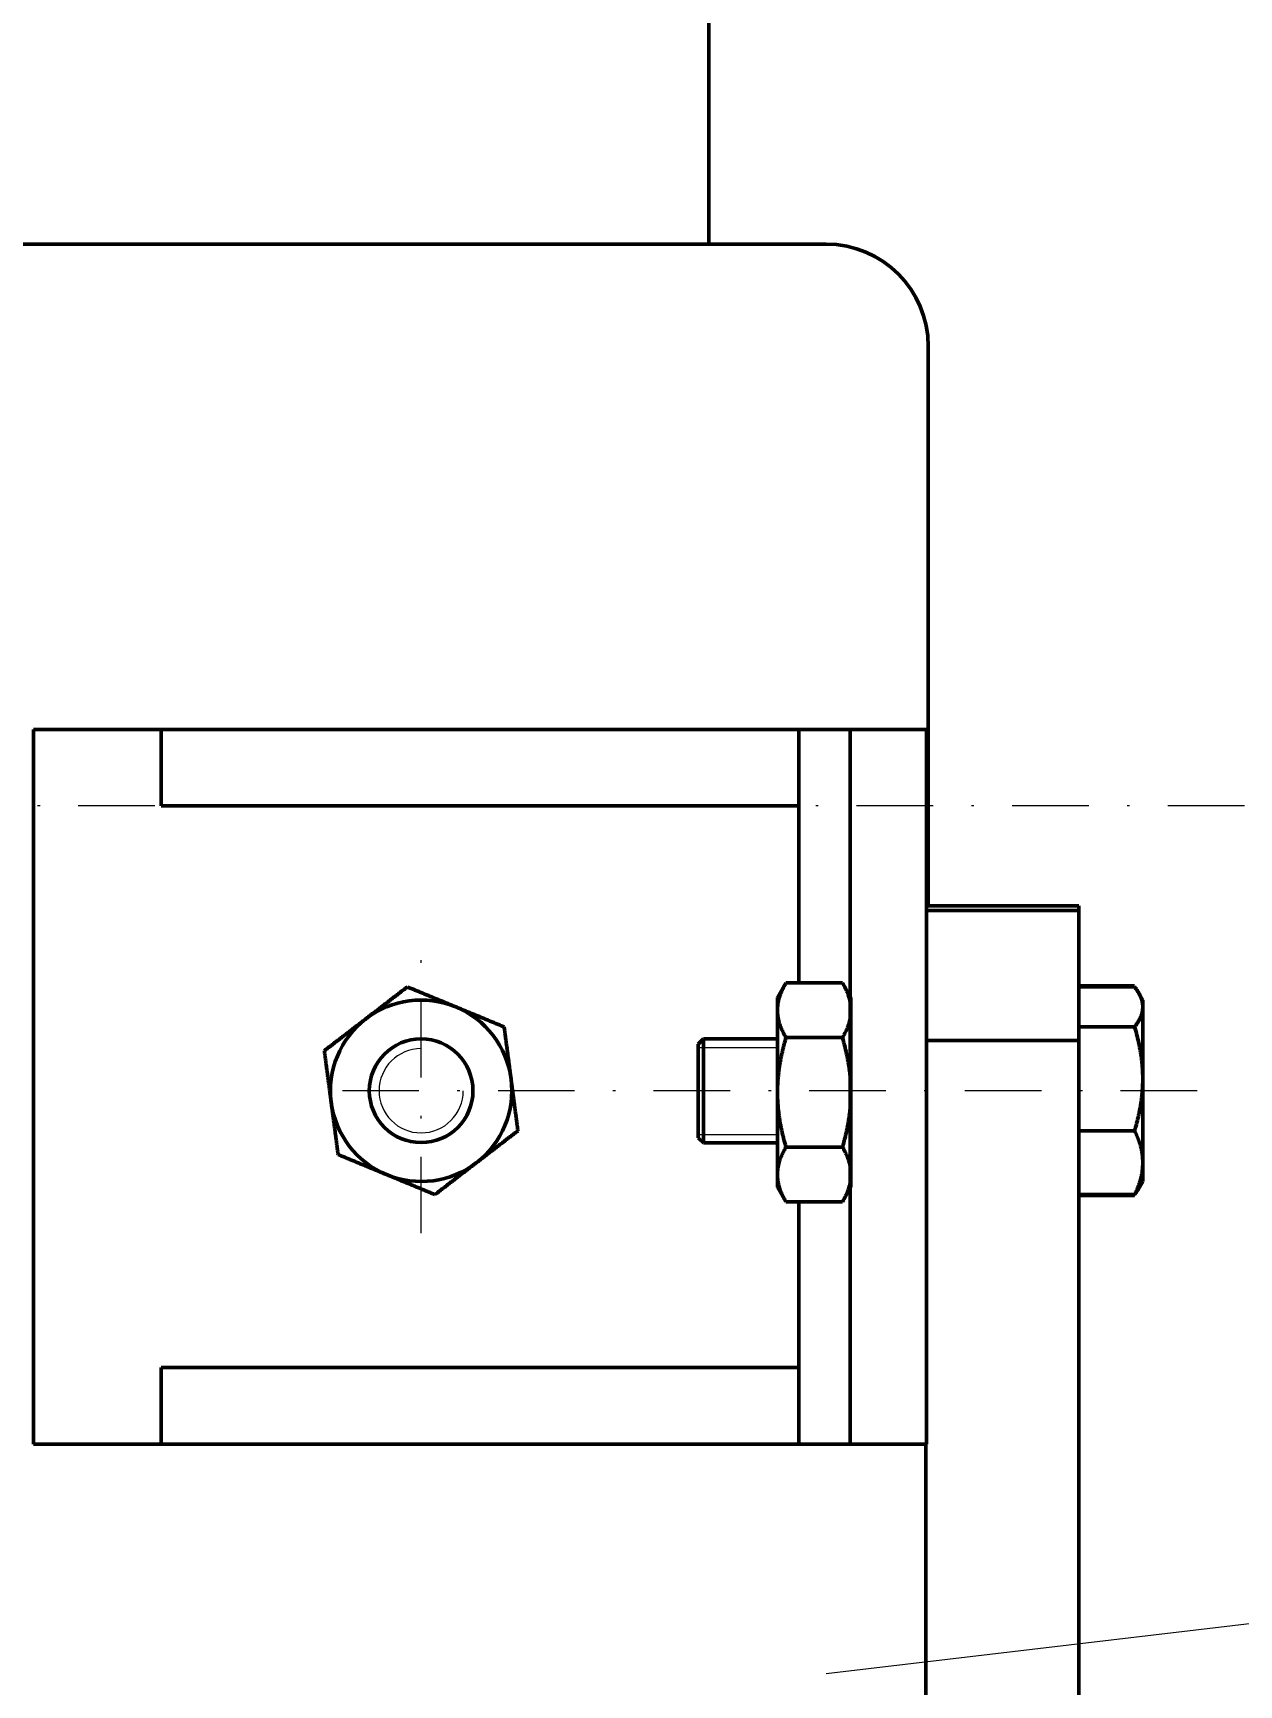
# Model space of a CAD drawing. Header units: inches. Extents: x -122986 to 27550, y -4965 to 6170.
# Drawn here: x 2426 to 2473.3, y 1087.4 to 1152.1 of the extents above; entities that cross this region are included whole.
import ezdxf

# ---------------------------------------------------------------- set-up
doc = ezdxf.new("R2010")
doc.units = ezdxf.units.IN
doc.header["$LTSCALE"] = 2
doc.header["$MEASUREMENT"] = 0
doc.linetypes.add('DASHDOT', pattern=[1, 0.5, -0.25, 0, -0.25])
for name, color, linetype, lineweight in [('1 mãnh', 7, 'Continuous', 5), ('1 Đường Tâm', 50, 'DASHDOT', 9), ('1 Đậm', 7, 'Continuous', 50)]:
    doc.layers.add(name, color=color, linetype=linetype, lineweight=lineweight)
doc.styles.add('tinh', font='arial.ttf')
doc.dimstyles.new('Tịnh', dxfattribs={"dimtxt": 0.3, "dimasz": 1.5, "dimexe": 1, "dimexo": 0.0625, "dimgap": 0.4, "dimtad": 1, "dimtoh": 1, "dimzin": 0, "dimdsep": 46, "dimtxsty": 'tinh', "dimcen": 0.09, "dimclrd": 256, "dimclre": 256, "dimclrt": 4, "dimadec": 0, "dimazin": 0, "dimtfac": 1, "dimtofl": 0, "dimtmove": 0, "dimatfit": 3, "dimfxl": 1, "dimtfillclr": 4, "dimtolj": 1, "dimtzin": 0, "dimlwd": -1, "dimlwe": -1, "dimarcsym": 0})

# ---------------------------------------------------------------- blocks, each defined once
blk = doc.blocks.new('*D297')
at = {"layer": '1 mãnh', "ltscale": 15, "transparency": 16777216}
for p, q in [((2302.908, 1101.747), (2302.908, 899.84)), ((2572.002, 959.747), (2572.002, 899.84)), ((2307.908, 900.84), (2567.002, 900.84))]:
    blk.add_line(p, q, dxfattribs=at)
for points in [[(2307.908, 901.673), (2307.908, 900.007), (2302.908, 900.84)], [(2567.002, 901.673), (2567.002, 900.007), (2572.002, 900.84)]]:
    blk.add_solid(points, dxfattribs=at)
at = {"layer": 'Defpoints', "color": 0, "ltscale": 15, "transparency": 16777216}
for p in [(2302.908, 1101.809), (2572.002, 959.809), (2572.002, 900.84)]:
    blk.add_point(p, dxfattribs=at)
at = {"layer": '1 mãnh', "color": 4, "ltscale": 15, "transparency": 16777216, "insert": (2438.511, 904.893), "char_height": 3, "attachment_point": 5, "style": 'tinh'}
blk.add_mtext('\\A1;{\\H1.6667x;270}', dxfattribs=at)

msp = doc.modelspace()

# ---------------------------------------------------------------- linework, layer by layer
at = {"layer": '1 mãnh', "lineweight": 13}
for p, q in [((2452.089, 1112.342), (2455.195, 1112.342)), ((2452.089, 1108.926), (2455.195, 1108.926))]:
    msp.add_line(p, q, dxfattribs=at)
at = {"layer": '1 mãnh', "ltscale": 15}
msp.add_line((2457.103, 1087.809), (2599.527, 1104.691), dxfattribs=at)
at = {"layer": '1 mãnh', "lineweight": 13}
msp.add_arc((2441.23, 1110.641), 1.65, 90, 0, dxfattribs=at)
at = {"layer": '1 Đường Tâm', "lineweight": 9, "ltscale": 3}
for p, q in [((2571.095, 1121.809), (2296.908, 1121.809)), ((2441.23, 1105.057), (2441.23, 1116.226)), ((2471.642, 1110.642), (2437.701, 1110.642))]:
    msp.add_line(p, q, dxfattribs=at)
at = {"layer": '1 Đậm', "lineweight": 50}
for p, q in [((2452.502, 1143.809), (2452.502, 1187.809)), ((2395.103, 1143.809), (2457.103, 1143.809)), ((2461.103, 1139.809), (2461.103, 1117.889)), ((2426.037, 1096.798), (2426.037, 1124.798)), ((2426.037, 1124.798), (2428.037, 1124.798)), ((2428.037, 1124.798), (2431.037, 1124.798)), ((2456.037, 1124.798), (2431.037, 1124.798)), ((2431.037, 1124.798), (2431.037, 1121.798)), ((2456.037, 1124.798), (2458.037, 1124.798)), ((2456.037, 1114.865), (2456.037, 1124.798)), ((2458.037, 1124.798), (2458.037, 1096.798)), ((2461.037, 1124.798), (2458.037, 1124.798)), ((2461.037, 1096.798), (2461.037, 1124.798)), ((2456.037, 1121.798), (2431.037, 1121.798)), ((2467.002, 1117.889), (2461.037, 1117.889)), ((2467.002, 1117.888), (2461.037, 1117.888)), ((2467.002, 1117.704), (2461.037, 1117.704)), ((2467.002, 1117.888), (2467.002, 1117.704)), ((2467.002, 1117.704), (2467.002, 1112.613)), ((2455.527, 1114.865), (2455.195, 1114.291)), ((2455.527, 1114.865), (2457.742, 1114.865)), ((2457.742, 1114.865), (2458.073, 1114.291)), ((2467.073, 1114.746), (2467.073, 1114.71)), ((2469.192, 1114.746), (2467.073, 1114.746)), ((2469.192, 1114.71), (2467.073, 1114.71)), ((2469.342, 1114.487), (2469.51, 1114.196)), ((2455.195, 1114.291), (2455.195, 1113.793)), ((2455.195, 1113.793), (2455.195, 1110.577)), ((2458.073, 1114.291), (2458.073, 1113.793)), ((2458.073, 1113.793), (2458.073, 1110.577)), ((2469.51, 1113.927), (2469.51, 1114.196)), ((2469.51, 1113.927), (2469.51, 1111.109)), ((2469.192, 1113.143), (2467.073, 1113.143)), ((2452.089, 1112.467), (2452.292, 1112.67)), ((2452.089, 1112.467), (2452.089, 1108.801)), ((2452.292, 1108.598), (2452.292, 1112.67)), ((2452.292, 1112.67), (2455.195, 1112.67)), ((2455.527, 1112.721), (2457.742, 1112.721)), ((2467.002, 1112.613), (2461.037, 1112.613)), ((2467.002, 1112.613), (2467.002, 1059.024)), ((2455.195, 1110.577), (2455.195, 1107.361)), ((2458.073, 1110.577), (2458.073, 1107.361)), ((2469.51, 1111.109), (2469.51, 1107.825)), ((2452.292, 1108.598), (2452.089, 1108.801)), ((2455.195, 1108.598), (2452.292, 1108.598)), ((2469.192, 1109.075), (2467.073, 1109.075)), ((2455.527, 1108.433), (2457.742, 1108.433)), ((2455.195, 1106.863), (2455.195, 1107.361)), ((2458.073, 1106.863), (2458.073, 1107.361)), ((2469.51, 1107.825), (2469.51, 1107.088)), ((2455.195, 1106.863), (2455.527, 1106.288)), ((2458.073, 1106.863), (2457.742, 1106.288)), ((2469.51, 1107.088), (2469.342, 1106.797)), ((2455.527, 1106.288), (2457.742, 1106.288)), ((2456.037, 1096.798), (2456.037, 1106.288)), ((2467.073, 1106.574), (2467.073, 1106.538)), ((2469.192, 1106.574), (2467.073, 1106.574)), ((2469.192, 1106.538), (2467.073, 1106.538)), ((2431.037, 1096.798), (2431.037, 1099.798)), ((2431.037, 1099.798), (2456.037, 1099.798)), ((2428.037, 1096.798), (2426.037, 1096.798)), ((2431.037, 1096.798), (2428.037, 1096.798)), ((2431.037, 1096.798), (2456.037, 1096.798)), ((2458.037, 1096.798), (2456.037, 1096.798)), ((2458.037, 1096.798), (2461.037, 1096.798)), ((2461.002, 1096.798), (2461.002, 1059.024))]:
    msp.add_line(p, q, dxfattribs=at)
for points in [[(2440.69, 1114.709), (2440.658, 1114.685), (2440.626, 1114.66), (2440.594, 1114.636), (2440.562, 1114.611), (2440.53, 1114.586), (2440.498, 1114.562), (2440.466, 1114.537), (2440.434, 1114.513), (2440.402, 1114.488), (2440.37, 1114.463), (2440.338, 1114.438), (2440.306, 1114.414), (2440.273, 1114.389), (2440.241, 1114.364), (2440.209, 1114.339), (2440.177, 1114.315), (2440.144, 1114.29), (2440.112, 1114.265), (2440.08, 1114.24), (2440.047, 1114.215), (2440.015, 1114.19), (2439.983, 1114.165), (2439.95, 1114.14), (2439.918, 1114.115), (2439.885, 1114.091), (2439.853, 1114.066), (2439.82, 1114.041), (2439.788, 1114.015), (2439.755, 1113.99), (2439.722, 1113.965), (2439.69, 1113.94), (2439.657, 1113.915), (2439.624, 1113.89), (2439.592, 1113.865), (2439.559, 1113.84), (2439.526, 1113.814), (2439.493, 1113.789), (2439.46, 1113.764), (2439.427, 1113.739), (2439.395, 1113.713), (2439.362, 1113.688), (2439.329, 1113.663), (2439.296, 1113.637), (2439.263, 1113.612), (2439.229, 1113.586), (2439.196, 1113.561), (2439.163, 1113.535), (2439.13, 1113.51), (2439.097, 1113.484), (2439.064, 1113.459)], [(2442.587, 1113.926), (2442.548, 1113.942), (2442.51, 1113.958), (2442.471, 1113.974), (2442.433, 1113.989), (2442.395, 1114.005), (2442.356, 1114.021), (2442.318, 1114.037), (2442.28, 1114.053), (2442.241, 1114.069), (2442.203, 1114.084), (2442.165, 1114.1), (2442.127, 1114.116), (2442.088, 1114.132), (2442.05, 1114.148), (2442.012, 1114.163), (2441.974, 1114.179), (2441.936, 1114.195), (2441.898, 1114.211), (2441.859, 1114.226), (2441.821, 1114.242), (2441.783, 1114.258), (2441.745, 1114.274), (2441.707, 1114.289), (2441.669, 1114.305), (2441.631, 1114.321), (2441.593, 1114.336), (2441.555, 1114.352), (2441.517, 1114.368), (2441.479, 1114.383), (2441.441, 1114.399), (2441.404, 1114.415), (2441.366, 1114.43), (2441.328, 1114.446), (2441.29, 1114.462), (2441.252, 1114.477), (2441.214, 1114.493), (2441.176, 1114.509), (2441.139, 1114.524), (2441.101, 1114.54), (2441.063, 1114.555), (2441.026, 1114.571), (2440.988, 1114.586), (2440.951, 1114.602), (2440.913, 1114.617), (2440.876, 1114.633), (2440.839, 1114.648), (2440.802, 1114.663), (2440.764, 1114.679), (2440.727, 1114.694), (2440.69, 1114.709)], [(2455.195, 1113.793), (2455.195, 1113.815), (2455.196, 1113.837), (2455.196, 1113.859), (2455.197, 1113.881), (2455.199, 1113.902), (2455.2, 1113.924), (2455.202, 1113.946), (2455.204, 1113.968), (2455.207, 1113.99), (2455.21, 1114.011), (2455.213, 1114.033), (2455.216, 1114.055), (2455.22, 1114.077), (2455.224, 1114.098), (2455.228, 1114.12), (2455.232, 1114.142), (2455.237, 1114.163), (2455.242, 1114.185), (2455.247, 1114.206), (2455.253, 1114.228), (2455.259, 1114.249), (2455.265, 1114.271), (2455.271, 1114.292), (2455.278, 1114.314), (2455.284, 1114.335), (2455.292, 1114.357), (2455.299, 1114.378), (2455.306, 1114.399), (2455.314, 1114.421), (2455.322, 1114.442), (2455.33, 1114.463), (2455.339, 1114.485), (2455.348, 1114.506), (2455.356, 1114.527), (2455.366, 1114.548), (2455.375, 1114.57), (2455.384, 1114.591), (2455.394, 1114.612), (2455.404, 1114.633), (2455.414, 1114.654), (2455.425, 1114.676), (2455.435, 1114.697), (2455.446, 1114.718), (2455.457, 1114.739), (2455.468, 1114.76), (2455.48, 1114.781), (2455.491, 1114.802), (2455.503, 1114.823), (2455.515, 1114.844), (2455.527, 1114.865)], [(2458.073, 1113.793), (2458.073, 1113.815), (2458.073, 1113.837), (2458.072, 1113.859), (2458.071, 1113.881), (2458.069, 1113.902), (2458.068, 1113.924), (2458.066, 1113.946), (2458.064, 1113.968), (2458.061, 1113.99), (2458.058, 1114.011), (2458.055, 1114.033), (2458.052, 1114.055), (2458.048, 1114.077), (2458.044, 1114.098), (2458.04, 1114.12), (2458.036, 1114.142), (2458.031, 1114.163), (2458.026, 1114.185), (2458.021, 1114.206), (2458.015, 1114.228), (2458.009, 1114.249), (2458.003, 1114.271), (2457.997, 1114.292), (2457.99, 1114.314), (2457.984, 1114.335), (2457.977, 1114.357), (2457.969, 1114.378), (2457.962, 1114.399), (2457.954, 1114.421), (2457.946, 1114.442), (2457.938, 1114.463), (2457.929, 1114.485), (2457.921, 1114.506), (2457.912, 1114.527), (2457.903, 1114.548), (2457.893, 1114.57), (2457.884, 1114.591), (2457.874, 1114.612), (2457.864, 1114.633), (2457.854, 1114.654), (2457.843, 1114.676), (2457.833, 1114.697), (2457.822, 1114.718), (2457.811, 1114.739), (2457.8, 1114.76), (2457.789, 1114.781), (2457.777, 1114.802), (2457.765, 1114.823), (2457.754, 1114.844), (2457.742, 1114.865)], [(2469.51, 1113.927), (2469.51, 1113.943), (2469.509, 1113.958), (2469.508, 1113.974), (2469.508, 1113.99), (2469.506, 1114.006), (2469.505, 1114.022), (2469.503, 1114.038), (2469.501, 1114.053), (2469.498, 1114.069), (2469.496, 1114.085), (2469.493, 1114.101), (2469.49, 1114.117), (2469.486, 1114.132), (2469.483, 1114.148), (2469.479, 1114.164), (2469.474, 1114.18), (2469.47, 1114.196), (2469.465, 1114.211), (2469.46, 1114.227), (2469.455, 1114.243), (2469.449, 1114.259), (2469.444, 1114.274), (2469.437, 1114.29), (2469.431, 1114.306), (2469.425, 1114.321), (2469.418, 1114.337), (2469.411, 1114.353), (2469.404, 1114.368), (2469.396, 1114.384), (2469.389, 1114.4), (2469.381, 1114.415), (2469.373, 1114.431), (2469.364, 1114.447), (2469.356, 1114.462), (2469.347, 1114.478), (2469.338, 1114.494), (2469.329, 1114.509), (2469.319, 1114.525), (2469.31, 1114.54), (2469.3, 1114.556), (2469.29, 1114.572), (2469.28, 1114.587), (2469.269, 1114.602), (2469.259, 1114.618), (2469.248, 1114.633), (2469.237, 1114.649), (2469.226, 1114.664), (2469.215, 1114.679), (2469.204, 1114.695), (2469.192, 1114.71)], [(2442.587, 1113.926), (2442.625, 1113.91), (2442.664, 1113.894), (2442.702, 1113.878), (2442.741, 1113.862), (2442.779, 1113.846), (2442.818, 1113.83), (2442.856, 1113.814), (2442.895, 1113.798), (2442.934, 1113.782), (2442.972, 1113.767), (2443.011, 1113.751), (2443.05, 1113.735), (2443.088, 1113.719), (2443.127, 1113.703), (2443.166, 1113.687), (2443.204, 1113.671), (2443.243, 1113.655), (2443.281, 1113.639), (2443.32, 1113.623), (2443.358, 1113.607), (2443.396, 1113.591), (2443.435, 1113.576), (2443.473, 1113.56), (2443.511, 1113.544), (2443.549, 1113.528), (2443.587, 1113.513), (2443.625, 1113.497), (2443.663, 1113.481), (2443.701, 1113.466), (2443.738, 1113.45), (2443.776, 1113.434), (2443.814, 1113.419), (2443.851, 1113.403), (2443.889, 1113.388), (2443.926, 1113.372), (2443.964, 1113.357), (2444.001, 1113.341), (2444.038, 1113.326), (2444.076, 1113.311), (2444.113, 1113.295), (2444.15, 1113.28), (2444.187, 1113.265), (2444.224, 1113.249), (2444.261, 1113.234), (2444.298, 1113.219), (2444.335, 1113.203), (2444.372, 1113.188), (2444.409, 1113.173), (2444.446, 1113.158), (2444.483, 1113.142)], [(2455.527, 1112.721), (2455.515, 1112.742), (2455.503, 1112.763), (2455.491, 1112.784), (2455.479, 1112.805), (2455.468, 1112.826), (2455.457, 1112.847), (2455.446, 1112.869), (2455.435, 1112.89), (2455.425, 1112.911), (2455.414, 1112.932), (2455.404, 1112.953), (2455.394, 1112.974), (2455.384, 1112.996), (2455.375, 1113.017), (2455.365, 1113.038), (2455.356, 1113.059), (2455.347, 1113.081), (2455.339, 1113.102), (2455.33, 1113.123), (2455.322, 1113.145), (2455.314, 1113.166), (2455.306, 1113.187), (2455.299, 1113.209), (2455.291, 1113.23), (2455.284, 1113.251), (2455.277, 1113.273), (2455.271, 1113.294), (2455.265, 1113.316), (2455.259, 1113.337), (2455.253, 1113.359), (2455.247, 1113.38), (2455.242, 1113.402), (2455.237, 1113.423), (2455.232, 1113.445), (2455.228, 1113.467), (2455.224, 1113.488), (2455.22, 1113.51), (2455.216, 1113.532), (2455.213, 1113.553), (2455.21, 1113.575), (2455.207, 1113.597), (2455.204, 1113.618), (2455.202, 1113.64), (2455.2, 1113.662), (2455.199, 1113.684), (2455.197, 1113.705), (2455.196, 1113.727), (2455.196, 1113.749), (2455.195, 1113.771), (2455.195, 1113.793)], [(2457.742, 1112.721), (2457.754, 1112.742), (2457.765, 1112.763), (2457.777, 1112.784), (2457.789, 1112.805), (2457.8, 1112.826), (2457.811, 1112.847), (2457.822, 1112.869), (2457.833, 1112.89), (2457.844, 1112.911), (2457.854, 1112.932), (2457.864, 1112.953), (2457.874, 1112.974), (2457.884, 1112.996), (2457.893, 1113.017), (2457.903, 1113.038), (2457.912, 1113.059), (2457.921, 1113.081), (2457.93, 1113.102), (2457.938, 1113.123), (2457.946, 1113.145), (2457.954, 1113.166), (2457.962, 1113.187), (2457.97, 1113.209), (2457.977, 1113.23), (2457.984, 1113.251), (2457.991, 1113.273), (2457.997, 1113.294), (2458.004, 1113.316), (2458.01, 1113.337), (2458.015, 1113.359), (2458.021, 1113.38), (2458.026, 1113.402), (2458.031, 1113.423), (2458.036, 1113.445), (2458.04, 1113.467), (2458.045, 1113.488), (2458.048, 1113.51), (2458.052, 1113.532), (2458.055, 1113.553), (2458.058, 1113.575), (2458.061, 1113.597), (2458.064, 1113.618), (2458.066, 1113.64), (2458.068, 1113.662), (2458.069, 1113.684), (2458.071, 1113.705), (2458.072, 1113.727), (2458.073, 1113.749), (2458.073, 1113.771), (2458.073, 1113.793)], [(2469.51, 1113.927), (2469.51, 1113.911), (2469.509, 1113.895), (2469.508, 1113.879), (2469.507, 1113.863), (2469.506, 1113.847), (2469.505, 1113.831), (2469.503, 1113.815), (2469.501, 1113.799), (2469.498, 1113.783), (2469.496, 1113.767), (2469.493, 1113.751), (2469.489, 1113.735), (2469.486, 1113.719), (2469.482, 1113.703), (2469.478, 1113.687), (2469.474, 1113.671), (2469.469, 1113.655), (2469.464, 1113.64), (2469.459, 1113.624), (2469.454, 1113.608), (2469.448, 1113.592), (2469.442, 1113.576), (2469.436, 1113.56), (2469.43, 1113.545), (2469.424, 1113.529), (2469.417, 1113.513), (2469.41, 1113.498), (2469.402, 1113.482), (2469.395, 1113.466), (2469.387, 1113.451), (2469.379, 1113.435), (2469.371, 1113.42), (2469.363, 1113.404), (2469.354, 1113.389), (2469.346, 1113.373), (2469.337, 1113.358), (2469.328, 1113.342), (2469.318, 1113.327), (2469.309, 1113.311), (2469.299, 1113.296), (2469.289, 1113.281), (2469.279, 1113.265), (2469.269, 1113.25), (2469.258, 1113.235), (2469.248, 1113.219), (2469.237, 1113.204), (2469.226, 1113.189), (2469.215, 1113.174), (2469.204, 1113.158), (2469.192, 1113.143)], [(2439.064, 1113.459), (2439.03, 1113.433), (2438.997, 1113.408), (2438.964, 1113.382), (2438.931, 1113.357), (2438.898, 1113.331), (2438.864, 1113.306), (2438.831, 1113.28), (2438.798, 1113.255), (2438.765, 1113.229), (2438.732, 1113.204), (2438.699, 1113.179), (2438.666, 1113.153), (2438.633, 1113.128), (2438.6, 1113.103), (2438.568, 1113.077), (2438.535, 1113.052), (2438.502, 1113.027), (2438.469, 1113.002), (2438.436, 1112.977), (2438.404, 1112.952), (2438.371, 1112.927), (2438.339, 1112.901), (2438.306, 1112.876), (2438.273, 1112.851), (2438.322, 1112.889), (2438.208, 1112.801), (2438.176, 1112.776), (2438.144, 1112.752), (2438.111, 1112.727), (2438.079, 1112.702), (2438.046, 1112.677), (2438.014, 1112.652), (2437.982, 1112.627), (2437.95, 1112.602), (2437.917, 1112.578), (2437.885, 1112.553), (2437.853, 1112.528), (2437.821, 1112.503), (2437.789, 1112.479), (2437.757, 1112.454), (2437.724, 1112.429), (2437.692, 1112.405), (2437.66, 1112.38), (2437.628, 1112.356), (2437.596, 1112.331), (2437.565, 1112.306), (2437.533, 1112.282), (2437.501, 1112.257), (2437.469, 1112.233), (2437.437, 1112.208)], [(2444.753, 1111.108), (2444.747, 1111.15), (2444.742, 1111.191), (2444.736, 1111.233), (2444.731, 1111.274), (2444.725, 1111.316), (2444.72, 1111.357), (2444.714, 1111.399), (2444.709, 1111.44), (2444.703, 1111.482), (2444.698, 1111.523), (2444.692, 1111.564), (2444.687, 1111.605), (2444.681, 1111.646), (2444.676, 1111.688), (2444.67, 1111.729), (2444.665, 1111.77), (2444.66, 1111.811), (2444.654, 1111.852), (2444.649, 1111.893), (2444.643, 1111.933), (2444.638, 1111.974), (2444.632, 1112.015), (2444.627, 1112.056), (2444.622, 1112.096), (2444.616, 1112.137), (2444.611, 1112.178), (2444.605, 1112.218), (2444.6, 1112.259), (2444.595, 1112.299), (2444.589, 1112.34), (2444.584, 1112.38), (2444.579, 1112.421), (2444.573, 1112.461), (2444.568, 1112.501), (2444.563, 1112.542), (2444.557, 1112.582), (2444.552, 1112.622), (2444.547, 1112.662), (2444.541, 1112.703), (2444.536, 1112.743), (2444.531, 1112.783), (2444.525, 1112.823), (2444.52, 1112.863), (2444.515, 1112.903), (2444.509, 1112.943), (2444.504, 1112.983), (2444.499, 1113.023), (2444.494, 1113.063), (2444.488, 1113.103), (2444.483, 1113.142)], [(2469.51, 1111.109), (2469.51, 1111.151), (2469.509, 1111.192), (2469.508, 1111.234), (2469.507, 1111.275), (2469.506, 1111.317), (2469.505, 1111.358), (2469.503, 1111.4), (2469.501, 1111.441), (2469.498, 1111.482), (2469.496, 1111.524), (2469.493, 1111.565), (2469.489, 1111.606), (2469.486, 1111.647), (2469.482, 1111.688), (2469.478, 1111.729), (2469.474, 1111.77), (2469.469, 1111.811), (2469.465, 1111.852), (2469.46, 1111.893), (2469.454, 1111.934), (2469.449, 1111.975), (2469.443, 1112.016), (2469.437, 1112.056), (2469.431, 1112.097), (2469.424, 1112.138), (2469.417, 1112.178), (2469.41, 1112.219), (2469.403, 1112.26), (2469.396, 1112.3), (2469.388, 1112.341), (2469.38, 1112.381), (2469.372, 1112.421), (2469.364, 1112.462), (2469.355, 1112.502), (2469.346, 1112.542), (2469.338, 1112.583), (2469.328, 1112.623), (2469.319, 1112.663), (2469.309, 1112.703), (2469.3, 1112.743), (2469.29, 1112.784), (2469.28, 1112.824), (2469.269, 1112.864), (2469.259, 1112.904), (2469.248, 1112.944), (2469.237, 1112.984), (2469.226, 1113.024), (2469.215, 1113.063), (2469.204, 1113.103), (2469.192, 1113.143)], [(2455.195, 1110.577), (2455.195, 1110.62), (2455.196, 1110.664), (2455.196, 1110.707), (2455.197, 1110.751), (2455.199, 1110.795), (2455.2, 1110.838), (2455.202, 1110.882), (2455.204, 1110.926), (2455.207, 1110.969), (2455.21, 1111.013), (2455.213, 1111.057), (2455.216, 1111.1), (2455.22, 1111.144), (2455.224, 1111.188), (2455.228, 1111.232), (2455.233, 1111.275), (2455.237, 1111.319), (2455.242, 1111.362), (2455.248, 1111.406), (2455.253, 1111.449), (2455.259, 1111.492), (2455.265, 1111.536), (2455.272, 1111.579), (2455.278, 1111.622), (2455.285, 1111.665), (2455.292, 1111.708), (2455.299, 1111.751), (2455.307, 1111.794), (2455.315, 1111.836), (2455.323, 1111.879), (2455.331, 1111.922), (2455.34, 1111.964), (2455.348, 1112.007), (2455.357, 1112.049), (2455.366, 1112.091), (2455.376, 1112.134), (2455.385, 1112.176), (2455.395, 1112.218), (2455.405, 1112.26), (2455.415, 1112.303), (2455.425, 1112.345), (2455.436, 1112.387), (2455.447, 1112.429), (2455.458, 1112.47), (2455.469, 1112.512), (2455.48, 1112.554), (2455.491, 1112.596), (2455.503, 1112.638), (2455.515, 1112.679), (2455.527, 1112.721)], [(2458.073, 1110.577), (2458.073, 1110.62), (2458.073, 1110.664), (2458.072, 1110.707), (2458.071, 1110.751), (2458.07, 1110.795), (2458.068, 1110.838), (2458.066, 1110.882), (2458.064, 1110.926), (2458.061, 1110.969), (2458.058, 1111.013), (2458.055, 1111.057), (2458.052, 1111.1), (2458.048, 1111.144), (2458.044, 1111.188), (2458.04, 1111.232), (2458.036, 1111.275), (2458.031, 1111.319), (2458.026, 1111.362), (2458.02, 1111.406), (2458.015, 1111.449), (2458.009, 1111.492), (2458.003, 1111.536), (2457.997, 1111.579), (2457.99, 1111.622), (2457.983, 1111.665), (2457.976, 1111.708), (2457.969, 1111.751), (2457.961, 1111.794), (2457.953, 1111.836), (2457.945, 1111.879), (2457.937, 1111.922), (2457.928, 1111.964), (2457.92, 1112.007), (2457.911, 1112.049), (2457.902, 1112.091), (2457.892, 1112.134), (2457.883, 1112.176), (2457.873, 1112.218), (2457.863, 1112.26), (2457.853, 1112.303), (2457.843, 1112.345), (2457.832, 1112.387), (2457.821, 1112.429), (2457.811, 1112.47), (2457.799, 1112.512), (2457.788, 1112.554), (2457.777, 1112.596), (2457.765, 1112.638), (2457.753, 1112.679), (2457.742, 1112.721)], [(2437.437, 1112.208), (2437.442, 1112.168), (2437.448, 1112.128), (2437.453, 1112.088), (2437.458, 1112.048), (2437.463, 1112.008), (2437.469, 1111.968), (2437.474, 1111.928), (2437.479, 1111.888), (2437.485, 1111.848), (2437.49, 1111.808), (2437.495, 1111.768), (2437.501, 1111.727), (2437.506, 1111.687), (2437.511, 1111.647), (2437.517, 1111.607), (2437.522, 1111.566), (2437.527, 1111.526), (2437.533, 1111.485), (2437.538, 1111.445), (2437.543, 1111.405), (2437.549, 1111.364), (2437.554, 1111.323), (2437.56, 1111.283), (2437.565, 1111.242), (2437.57, 1111.202), (2437.576, 1111.161), (2437.581, 1111.12), (2437.587, 1111.08), (2437.592, 1111.039), (2437.597, 1110.998), (2437.603, 1110.957), (2437.608, 1110.916), (2437.614, 1110.875), (2437.619, 1110.835), (2437.624, 1110.794), (2437.63, 1110.753), (2437.635, 1110.712), (2437.641, 1110.67), (2437.646, 1110.629), (2437.652, 1110.588), (2437.657, 1110.547), (2437.663, 1110.506), (2437.668, 1110.464), (2437.674, 1110.423), (2437.679, 1110.382), (2437.685, 1110.34), (2437.69, 1110.299), (2437.696, 1110.257), (2437.701, 1110.216), (2437.707, 1110.174)], [(2445.022, 1109.074), (2445.017, 1109.114), (2445.012, 1109.154), (2445.006, 1109.194), (2445.001, 1109.234), (2444.996, 1109.274), (2444.99, 1109.314), (2444.985, 1109.354), (2444.98, 1109.395), (2444.974, 1109.435), (2444.969, 1109.475), (2444.964, 1109.515), (2444.959, 1109.555), (2444.953, 1109.596), (2444.948, 1109.636), (2444.942, 1109.676), (2444.937, 1109.716), (2444.932, 1109.757), (2444.926, 1109.797), (2444.921, 1109.838), (2444.916, 1109.878), (2444.91, 1109.919), (2444.905, 1109.959), (2444.9, 1110), (2444.894, 1110.04), (2444.889, 1110.081), (2444.883, 1110.122), (2444.878, 1110.162), (2444.873, 1110.203), (2444.867, 1110.244), (2444.862, 1110.285), (2444.856, 1110.325), (2444.851, 1110.366), (2444.846, 1110.407), (2444.84, 1110.448), (2444.835, 1110.489), (2444.829, 1110.53), (2444.824, 1110.571), (2444.818, 1110.612), (2444.813, 1110.653), (2444.807, 1110.695), (2444.802, 1110.736), (2444.797, 1110.777), (2444.791, 1110.818), (2444.786, 1110.86), (2444.78, 1110.901), (2444.775, 1110.942), (2444.769, 1110.984), (2444.764, 1111.025), (2444.758, 1111.067), (2444.753, 1111.108)], [(2455.527, 1108.433), (2455.515, 1108.475), (2455.503, 1108.516), (2455.491, 1108.558), (2455.48, 1108.601), (2455.468, 1108.643), (2455.457, 1108.685), (2455.446, 1108.727), (2455.435, 1108.769), (2455.425, 1108.812), (2455.414, 1108.854), (2455.404, 1108.897), (2455.394, 1108.94), (2455.384, 1108.982), (2455.375, 1109.025), (2455.365, 1109.068), (2455.356, 1109.111), (2455.347, 1109.153), (2455.338, 1109.196), (2455.33, 1109.239), (2455.322, 1109.282), (2455.313, 1109.325), (2455.306, 1109.368), (2455.298, 1109.411), (2455.291, 1109.454), (2455.284, 1109.497), (2455.277, 1109.539), (2455.27, 1109.582), (2455.264, 1109.625), (2455.258, 1109.668), (2455.252, 1109.712), (2455.247, 1109.755), (2455.242, 1109.798), (2455.237, 1109.841), (2455.232, 1109.884), (2455.227, 1109.927), (2455.223, 1109.97), (2455.219, 1110.013), (2455.216, 1110.057), (2455.213, 1110.1), (2455.209, 1110.143), (2455.207, 1110.186), (2455.204, 1110.23), (2455.202, 1110.273), (2455.2, 1110.316), (2455.199, 1110.36), (2455.197, 1110.403), (2455.196, 1110.446), (2455.196, 1110.49), (2455.195, 1110.533), (2455.195, 1110.577)], [(2457.742, 1108.433), (2457.754, 1108.475), (2457.765, 1108.516), (2457.777, 1108.558), (2457.789, 1108.601), (2457.8, 1108.643), (2457.811, 1108.685), (2457.822, 1108.727), (2457.833, 1108.769), (2457.843, 1108.812), (2457.854, 1108.854), (2457.864, 1108.897), (2457.874, 1108.94), (2457.884, 1108.982), (2457.894, 1109.025), (2457.903, 1109.068), (2457.912, 1109.111), (2457.921, 1109.153), (2457.93, 1109.196), (2457.938, 1109.239), (2457.947, 1109.282), (2457.955, 1109.325), (2457.962, 1109.368), (2457.97, 1109.411), (2457.977, 1109.454), (2457.984, 1109.497), (2457.991, 1109.539), (2457.998, 1109.582), (2458.004, 1109.625), (2458.01, 1109.668), (2458.016, 1109.712), (2458.021, 1109.755), (2458.027, 1109.798), (2458.031, 1109.841), (2458.036, 1109.884), (2458.041, 1109.927), (2458.045, 1109.97), (2458.049, 1110.013), (2458.052, 1110.057), (2458.056, 1110.1), (2458.059, 1110.143), (2458.061, 1110.186), (2458.064, 1110.23), (2458.066, 1110.273), (2458.068, 1110.316), (2458.07, 1110.36), (2458.071, 1110.403), (2458.072, 1110.446), (2458.073, 1110.49), (2458.073, 1110.533), (2458.073, 1110.577)], [(2469.192, 1109.075), (2469.204, 1109.115), (2469.215, 1109.155), (2469.226, 1109.195), (2469.238, 1109.235), (2469.248, 1109.275), (2469.259, 1109.315), (2469.27, 1109.355), (2469.28, 1109.395), (2469.29, 1109.435), (2469.3, 1109.476), (2469.31, 1109.516), (2469.319, 1109.556), (2469.329, 1109.596), (2469.338, 1109.637), (2469.347, 1109.677), (2469.355, 1109.717), (2469.364, 1109.758), (2469.372, 1109.798), (2469.38, 1109.838), (2469.388, 1109.879), (2469.396, 1109.919), (2469.403, 1109.96), (2469.411, 1110), (2469.418, 1110.041), (2469.424, 1110.082), (2469.431, 1110.122), (2469.437, 1110.163), (2469.443, 1110.204), (2469.449, 1110.245), (2469.454, 1110.285), (2469.46, 1110.326), (2469.465, 1110.367), (2469.47, 1110.408), (2469.474, 1110.449), (2469.478, 1110.49), (2469.482, 1110.531), (2469.486, 1110.572), (2469.49, 1110.613), (2469.493, 1110.654), (2469.496, 1110.695), (2469.498, 1110.736), (2469.501, 1110.778), (2469.503, 1110.819), (2469.505, 1110.86), (2469.506, 1110.902), (2469.507, 1110.943), (2469.508, 1110.985), (2469.509, 1111.026), (2469.51, 1111.068), (2469.51, 1111.109)], [(2437.707, 1110.174), (2437.712, 1110.133), (2437.718, 1110.091), (2437.723, 1110.05), (2437.729, 1110.008), (2437.734, 1109.967), (2437.74, 1109.925), (2437.745, 1109.884), (2437.751, 1109.842), (2437.756, 1109.801), (2437.762, 1109.76), (2437.767, 1109.719), (2437.772, 1109.677), (2437.778, 1109.636), (2437.783, 1109.595), (2437.789, 1109.554), (2437.794, 1109.513), (2437.8, 1109.472), (2437.805, 1109.431), (2437.811, 1109.39), (2437.816, 1109.349), (2437.821, 1109.308), (2437.827, 1109.268), (2437.832, 1109.227), (2437.838, 1109.186), (2437.843, 1109.146), (2437.848, 1109.105), (2437.854, 1109.064), (2437.859, 1109.024), (2437.864, 1108.983), (2437.87, 1108.943), (2437.875, 1108.902), (2437.881, 1108.862), (2437.886, 1108.822), (2437.891, 1108.781), (2437.897, 1108.741), (2437.902, 1108.701), (2437.907, 1108.66), (2437.913, 1108.62), (2437.918, 1108.58), (2437.923, 1108.54), (2437.929, 1108.5), (2437.934, 1108.46), (2437.939, 1108.42), (2437.944, 1108.38), (2437.95, 1108.34), (2437.955, 1108.3), (2437.96, 1108.26), (2437.966, 1108.22), (2437.971, 1108.18), (2437.976, 1108.14)], [(2443.396, 1107.824), (2443.429, 1107.849), (2443.462, 1107.875), (2443.495, 1107.9), (2443.528, 1107.926), (2443.562, 1107.951), (2443.595, 1107.977), (2443.628, 1108.002), (2443.661, 1108.028), (2443.694, 1108.053), (2443.727, 1108.079), (2443.76, 1108.104), (2443.793, 1108.129), (2443.826, 1108.155), (2443.859, 1108.18), (2443.892, 1108.205), (2443.924, 1108.23), (2443.957, 1108.256), (2443.99, 1108.281), (2444.023, 1108.306), (2444.055, 1108.331), (2444.088, 1108.356), (2444.121, 1108.381), (2444.153, 1108.406), (2444.186, 1108.431), (2444.218, 1108.456), (2444.251, 1108.481), (2444.283, 1108.506), (2444.316, 1108.531), (2444.348, 1108.556), (2444.38, 1108.581), (2444.413, 1108.606), (2444.445, 1108.631), (2444.477, 1108.655), (2444.51, 1108.68), (2444.542, 1108.705), (2444.574, 1108.73), (2444.606, 1108.755), (2444.638, 1108.779), (2444.671, 1108.804), (2444.703, 1108.829), (2444.735, 1108.853), (2444.767, 1108.878), (2444.799, 1108.903), (2444.831, 1108.927), (2444.863, 1108.952), (2444.895, 1108.976), (2444.927, 1109.001), (2444.959, 1109.025), (2444.99, 1109.05), (2445.022, 1109.074)], [(2469.51, 1107.825), (2469.51, 1107.85), (2469.509, 1107.876), (2469.508, 1107.901), (2469.507, 1107.927), (2469.506, 1107.952), (2469.505, 1107.978), (2469.503, 1108.003), (2469.501, 1108.029), (2469.498, 1108.054), (2469.496, 1108.079), (2469.493, 1108.105), (2469.489, 1108.13), (2469.486, 1108.155), (2469.482, 1108.181), (2469.478, 1108.206), (2469.474, 1108.231), (2469.469, 1108.256), (2469.465, 1108.282), (2469.46, 1108.307), (2469.454, 1108.332), (2469.449, 1108.357), (2469.443, 1108.382), (2469.437, 1108.407), (2469.431, 1108.432), (2469.424, 1108.457), (2469.417, 1108.482), (2469.41, 1108.507), (2469.403, 1108.532), (2469.396, 1108.557), (2469.388, 1108.582), (2469.38, 1108.607), (2469.372, 1108.631), (2469.364, 1108.656), (2469.355, 1108.681), (2469.346, 1108.706), (2469.338, 1108.731), (2469.328, 1108.755), (2469.319, 1108.78), (2469.309, 1108.805), (2469.3, 1108.829), (2469.29, 1108.854), (2469.28, 1108.879), (2469.269, 1108.903), (2469.259, 1108.928), (2469.248, 1108.952), (2469.237, 1108.977), (2469.226, 1109.002), (2469.215, 1109.026), (2469.204, 1109.051), (2469.192, 1109.075)], [(2437.976, 1108.14), (2438.013, 1108.125), (2438.05, 1108.11), (2438.088, 1108.094), (2438.125, 1108.079), (2438.162, 1108.064), (2438.199, 1108.048), (2438.237, 1108.033), (2438.274, 1108.017), (2438.312, 1108.002), (2438.349, 1107.986), (2438.387, 1107.971), (2438.425, 1107.955), (2438.462, 1107.939), (2438.5, 1107.924), (2438.538, 1107.908), (2438.576, 1107.893), (2438.614, 1107.877), (2438.652, 1107.861), (2438.689, 1107.846), (2438.727, 1107.83), (2438.765, 1107.814), (2438.803, 1107.799), (2438.841, 1107.783), (2438.879, 1107.767), (2438.917, 1107.752), (2438.955, 1107.736), (2438.993, 1107.72), (2439.031, 1107.704), (2439.069, 1107.689), (2439.107, 1107.673), (2439.145, 1107.657), (2439.183, 1107.641), (2439.222, 1107.626), (2439.26, 1107.61), (2439.298, 1107.594), (2439.336, 1107.578), (2439.374, 1107.563), (2439.413, 1107.547), (2439.451, 1107.531), (2439.489, 1107.515), (2439.527, 1107.499), (2439.566, 1107.484), (2439.604, 1107.468), (2439.642, 1107.452), (2439.681, 1107.436), (2439.719, 1107.42), (2439.757, 1107.404), (2439.796, 1107.389), (2439.834, 1107.373), (2439.873, 1107.357)], [(2455.195, 1107.361), (2455.195, 1107.382), (2455.196, 1107.404), (2455.196, 1107.426), (2455.197, 1107.448), (2455.199, 1107.47), (2455.2, 1107.492), (2455.202, 1107.514), (2455.204, 1107.535), (2455.207, 1107.557), (2455.21, 1107.579), (2455.213, 1107.601), (2455.216, 1107.622), (2455.22, 1107.644), (2455.224, 1107.666), (2455.228, 1107.687), (2455.232, 1107.709), (2455.237, 1107.731), (2455.242, 1107.752), (2455.247, 1107.774), (2455.253, 1107.795), (2455.259, 1107.817), (2455.265, 1107.838), (2455.271, 1107.86), (2455.278, 1107.881), (2455.284, 1107.903), (2455.292, 1107.924), (2455.299, 1107.946), (2455.306, 1107.967), (2455.314, 1107.988), (2455.322, 1108.01), (2455.33, 1108.031), (2455.339, 1108.052), (2455.348, 1108.074), (2455.356, 1108.095), (2455.366, 1108.116), (2455.375, 1108.137), (2455.384, 1108.158), (2455.394, 1108.18), (2455.404, 1108.201), (2455.414, 1108.222), (2455.425, 1108.243), (2455.435, 1108.264), (2455.446, 1108.285), (2455.457, 1108.306), (2455.468, 1108.327), (2455.48, 1108.349), (2455.491, 1108.37), (2455.503, 1108.391), (2455.515, 1108.412), (2455.527, 1108.433)], [(2458.073, 1107.361), (2458.073, 1107.382), (2458.073, 1107.404), (2458.072, 1107.426), (2458.071, 1107.448), (2458.069, 1107.47), (2458.068, 1107.492), (2458.066, 1107.514), (2458.064, 1107.535), (2458.061, 1107.557), (2458.058, 1107.579), (2458.055, 1107.601), (2458.052, 1107.622), (2458.048, 1107.644), (2458.044, 1107.666), (2458.04, 1107.687), (2458.036, 1107.709), (2458.031, 1107.731), (2458.026, 1107.752), (2458.021, 1107.774), (2458.015, 1107.795), (2458.009, 1107.817), (2458.003, 1107.838), (2457.997, 1107.86), (2457.99, 1107.881), (2457.984, 1107.903), (2457.977, 1107.924), (2457.969, 1107.946), (2457.962, 1107.967), (2457.954, 1107.988), (2457.946, 1108.01), (2457.938, 1108.031), (2457.929, 1108.052), (2457.921, 1108.074), (2457.912, 1108.095), (2457.903, 1108.116), (2457.893, 1108.137), (2457.884, 1108.158), (2457.874, 1108.18), (2457.864, 1108.201), (2457.854, 1108.222), (2457.843, 1108.243), (2457.833, 1108.264), (2457.822, 1108.285), (2457.811, 1108.306), (2457.8, 1108.327), (2457.789, 1108.349), (2457.777, 1108.37), (2457.765, 1108.391), (2457.754, 1108.412), (2457.742, 1108.433)], [(2439.873, 1107.357), (2439.911, 1107.341), (2439.95, 1107.325), (2439.988, 1107.309), (2440.027, 1107.293), (2440.065, 1107.277), (2440.104, 1107.261), (2440.142, 1107.245), (2440.181, 1107.229), (2440.22, 1107.213), (2440.258, 1107.197), (2440.297, 1107.181), (2440.336, 1107.165), (2440.374, 1107.149), (2440.413, 1107.133), (2440.452, 1107.117), (2440.49, 1107.102), (2440.529, 1107.086), (2440.567, 1107.07), (2440.606, 1107.054), (2440.644, 1107.038), (2440.682, 1107.022), (2440.721, 1107.006), (2440.759, 1106.991), (2440.797, 1106.975), (2440.835, 1106.959), (2440.873, 1106.943), (2440.911, 1106.928), (2440.949, 1106.912), (2440.986, 1106.897), (2441.024, 1106.881), (2441.062, 1106.865), (2441.1, 1106.85), (2441.137, 1106.834), (2441.175, 1106.819), (2441.212, 1106.803), (2441.25, 1106.788), (2441.287, 1106.772), (2441.324, 1106.757), (2441.362, 1106.742), (2441.399, 1106.726), (2441.436, 1106.711), (2441.473, 1106.695), (2441.51, 1106.68), (2441.547, 1106.665), (2441.584, 1106.65), (2441.621, 1106.634), (2441.658, 1106.619), (2441.695, 1106.604), (2441.732, 1106.589), (2441.769, 1106.573)], [(2441.769, 1106.573), (2441.801, 1106.598), (2441.833, 1106.622), (2441.865, 1106.647), (2441.897, 1106.672), (2441.929, 1106.696), (2441.961, 1106.721), (2441.993, 1106.746), (2442.025, 1106.77), (2442.057, 1106.795), (2442.089, 1106.82), (2442.121, 1106.844), (2442.154, 1106.869), (2442.186, 1106.894), (2442.218, 1106.919), (2442.25, 1106.943), (2442.282, 1106.968), (2442.315, 1106.993), (2442.347, 1107.018), (2442.379, 1107.043), (2442.412, 1107.067), (2442.444, 1107.092), (2442.477, 1107.117), (2442.509, 1107.142), (2442.541, 1107.167), (2442.574, 1107.192), (2442.606, 1107.217), (2442.639, 1107.242), (2442.672, 1107.267), (2442.704, 1107.292), (2442.737, 1107.317), (2442.769, 1107.342), (2442.802, 1107.368), (2442.835, 1107.393), (2442.868, 1107.418), (2442.9, 1107.443), (2442.933, 1107.468), (2442.966, 1107.494), (2442.999, 1107.519), (2443.032, 1107.544), (2443.065, 1107.569), (2443.098, 1107.595), (2443.131, 1107.62), (2443.164, 1107.645), (2443.197, 1107.671), (2443.23, 1107.696), (2443.263, 1107.722), (2443.296, 1107.747), (2443.329, 1107.773), (2443.362, 1107.798), (2443.396, 1107.824)], [(2455.527, 1106.288), (2455.515, 1106.31), (2455.503, 1106.331), (2455.491, 1106.352), (2455.479, 1106.373), (2455.468, 1106.394), (2455.457, 1106.415), (2455.446, 1106.436), (2455.435, 1106.457), (2455.425, 1106.478), (2455.414, 1106.5), (2455.404, 1106.521), (2455.394, 1106.542), (2455.384, 1106.563), (2455.375, 1106.584), (2455.365, 1106.606), (2455.356, 1106.627), (2455.347, 1106.648), (2455.339, 1106.67), (2455.33, 1106.691), (2455.322, 1106.712), (2455.314, 1106.733), (2455.306, 1106.755), (2455.299, 1106.776), (2455.291, 1106.798), (2455.284, 1106.819), (2455.277, 1106.84), (2455.271, 1106.862), (2455.265, 1106.883), (2455.259, 1106.905), (2455.253, 1106.926), (2455.247, 1106.948), (2455.242, 1106.969), (2455.237, 1106.991), (2455.232, 1107.013), (2455.228, 1107.034), (2455.224, 1107.056), (2455.22, 1107.077), (2455.216, 1107.099), (2455.213, 1107.121), (2455.21, 1107.142), (2455.207, 1107.164), (2455.204, 1107.186), (2455.202, 1107.208), (2455.2, 1107.229), (2455.199, 1107.251), (2455.197, 1107.273), (2455.196, 1107.295), (2455.196, 1107.317), (2455.195, 1107.339), (2455.195, 1107.361)], [(2457.742, 1106.288), (2457.754, 1106.31), (2457.765, 1106.331), (2457.777, 1106.352), (2457.789, 1106.373), (2457.8, 1106.394), (2457.811, 1106.415), (2457.822, 1106.436), (2457.833, 1106.457), (2457.844, 1106.478), (2457.854, 1106.5), (2457.864, 1106.521), (2457.874, 1106.542), (2457.884, 1106.563), (2457.893, 1106.584), (2457.903, 1106.606), (2457.912, 1106.627), (2457.921, 1106.648), (2457.93, 1106.67), (2457.938, 1106.691), (2457.946, 1106.712), (2457.954, 1106.733), (2457.962, 1106.755), (2457.97, 1106.776), (2457.977, 1106.798), (2457.984, 1106.819), (2457.991, 1106.84), (2457.997, 1106.862), (2458.004, 1106.883), (2458.01, 1106.905), (2458.015, 1106.926), (2458.021, 1106.948), (2458.026, 1106.969), (2458.031, 1106.991), (2458.036, 1107.013), (2458.04, 1107.034), (2458.045, 1107.056), (2458.048, 1107.077), (2458.052, 1107.099), (2458.055, 1107.121), (2458.058, 1107.142), (2458.061, 1107.164), (2458.064, 1107.186), (2458.066, 1107.208), (2458.068, 1107.229), (2458.069, 1107.251), (2458.071, 1107.273), (2458.072, 1107.295), (2458.073, 1107.317), (2458.073, 1107.339), (2458.073, 1107.361)], [(2469.192, 1106.574), (2469.204, 1106.599), (2469.215, 1106.623), (2469.226, 1106.648), (2469.238, 1106.672), (2469.248, 1106.697), (2469.259, 1106.722), (2469.27, 1106.746), (2469.28, 1106.771), (2469.29, 1106.796), (2469.3, 1106.82), (2469.31, 1106.845), (2469.319, 1106.87), (2469.329, 1106.894), (2469.338, 1106.919), (2469.347, 1106.944), (2469.355, 1106.969), (2469.364, 1106.994), (2469.372, 1107.018), (2469.38, 1107.043), (2469.388, 1107.068), (2469.396, 1107.093), (2469.403, 1107.118), (2469.411, 1107.143), (2469.418, 1107.168), (2469.424, 1107.193), (2469.431, 1107.218), (2469.437, 1107.243), (2469.443, 1107.268), (2469.449, 1107.293), (2469.454, 1107.318), (2469.46, 1107.343), (2469.465, 1107.368), (2469.47, 1107.393), (2469.474, 1107.419), (2469.478, 1107.444), (2469.482, 1107.469), (2469.486, 1107.494), (2469.49, 1107.52), (2469.493, 1107.545), (2469.496, 1107.57), (2469.498, 1107.595), (2469.501, 1107.621), (2469.503, 1107.646), (2469.505, 1107.672), (2469.506, 1107.697), (2469.507, 1107.722), (2469.508, 1107.748), (2469.509, 1107.773), (2469.51, 1107.799), (2469.51, 1107.825)], [(2469.344, 1106.802), (2469.342, 1106.797), (2469.339, 1106.793), (2469.336, 1106.788), (2469.334, 1106.784), (2469.331, 1106.779), (2469.328, 1106.774), (2469.326, 1106.77), (2469.323, 1106.765), (2469.32, 1106.761), (2469.317, 1106.756), (2469.314, 1106.751), (2469.312, 1106.747), (2469.309, 1106.742), (2469.306, 1106.738), (2469.303, 1106.733), (2469.3, 1106.729), (2469.297, 1106.724), (2469.294, 1106.719), (2469.291, 1106.715), (2469.288, 1106.71), (2469.285, 1106.706), (2469.282, 1106.701), (2469.279, 1106.697), (2469.276, 1106.692), (2469.273, 1106.687), (2469.27, 1106.683), (2469.267, 1106.678), (2469.264, 1106.674), (2469.261, 1106.669), (2469.258, 1106.665), (2469.255, 1106.66), (2469.252, 1106.656), (2469.248, 1106.651), (2469.245, 1106.647), (2469.242, 1106.642), (2469.239, 1106.637), (2469.236, 1106.633), (2469.232, 1106.628), (2469.229, 1106.624), (2469.226, 1106.619), (2469.223, 1106.615), (2469.219, 1106.61), (2469.216, 1106.606), (2469.213, 1106.601), (2469.209, 1106.597), (2469.206, 1106.592), (2469.203, 1106.588), (2469.199, 1106.583), (2469.196, 1106.579), (2469.192, 1106.574)]]:
    msp.add_lwpolyline(points, dxfattribs=at)
msp.add_circle((2441.23, 1110.641), 2.031, dxfattribs=at)
for centre, radius, start, end in [((2457.103, 1139.809), 4, 0, 90), ((2441.23, 1110.641), 3.554, 67.55172, 127.55172), ((2441.23, 1110.641), 3.554, 7.55172, 67.55172), ((2441.23, 1110.641), 3.554, 127.55172, 187.55172), ((2441.23, 1110.641), 3.554, 307.55172, 7.55172), ((2441.23, 1110.641), 3.554, 187.55172, 247.55172), ((2441.23, 1110.641), 3.554, 247.55172, 307.55172)]:
    msp.add_arc(centre, radius, start, end, dxfattribs=at)

# ---------------------------------------------------------------- dimensions: what is measured, and where the dimension line sits
at = {"layer": '1 mãnh', "ltscale": 15}
dim = msp.add_linear_dim(base=(2572.002, 900.84), p1=(2302.908, 1101.809), p2=(2572.002, 959.809), text='{\\H1.6667x;270}', dimstyle='Tịnh', override={"dimtxt": 3, "dimasz": 5, "dimgap": 1.5, "dimdec": 0, "dimtdec": 0}, dxfattribs=at)
dim.commit()
dim.dimension.update_dxf_attribs({"geometry": '*D297', "text_midpoint": (2438.511, 900.84), "dimtype": 160})

doc.saveas('drawing.dxf')
